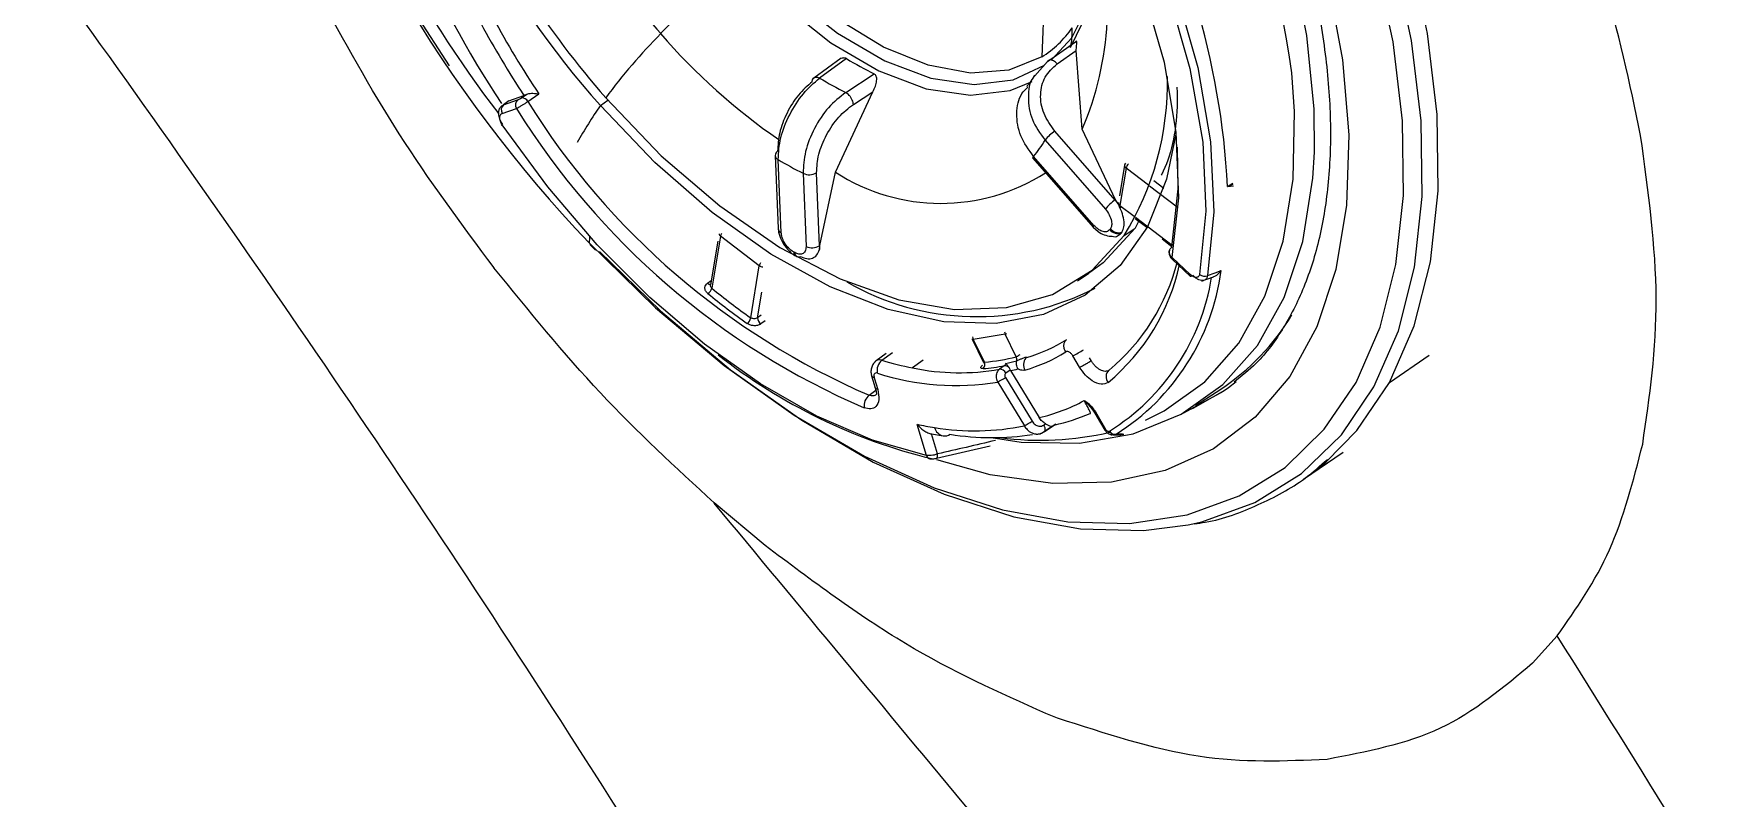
# Model space of a CAD drawing. Extents: x 400 to 501, y 484 to 634.
# Drawn here: x 468.523 to 470.565, y 559.073 to 560.006 of the extents above; entities that cross this region are included whole.
import ezdxf

# ---------------------------------------------------------------- set-up
doc = ezdxf.new("R2010")
doc.units = 0
doc.header["$MEASUREMENT"] = 0
doc.layers.add('DIM', color=3, linetype='Continuous')
doc.layers.add('GEOMETRY', color=3, linetype='Continuous', lineweight=25)

# ---------------------------------------------------------------- blocks, each defined once
blk = doc.blocks.new('2026 GRANDEE')
at = {"layer": 'GEOMETRY', "ltscale": 16}
for p, q in [((19.3319, -36.7421), (19.327, -36.8628)), ((19.334, -36.8683), (19.3682, -36.8445)), ((19.3385, -36.8668), (19.3638, -36.8396)), ((19.3456, -36.8712), (19.3688, -36.8551)), ((19.3764, -36.951), (19.3688, -36.8551)), ((19.0825, -36.8644), (19.0492, -36.8885)), ((19.0892, -36.8649), (19.0563, -36.8886)), ((19.334, -36.8683), (19.3186, -36.8857)), ((19.0882, -36.9062), (19.1229, -36.8835)), ((18.6712, -36.9212), (18.6884, -36.9152)), ((18.6777, -36.9162), (18.6712, -36.9212)), ((18.6777, -36.9162), (18.6961, -36.9098)), ((18.6932, -36.9127), (18.6994, -36.9085)), ((18.7007, -36.9172), (18.7143, -36.9079)), ((18.7892, -36.922), (18.7984, -36.9157)), ((19.0756, -37.0033), (19.121, -36.9052)), ((19.0975, -36.9206), (19.121, -36.9052)), ((18.6669, -36.9252), (18.6659, -36.9259)), ((18.6697, -36.9317), (18.6869, -36.9257)), ((19.4163, -37.0372), (19.3429, -36.9532)), ((19.4168, -37.0368), (19.3764, -36.951)), ((19.331, -36.9642), (19.4045, -37.0482)), ((19.0022, -36.9829), (19.0059, -37.072)), ((19.0096, -37.0771), (19.0059, -36.9879)), ((19.3162, -36.9864), (19.3897, -37.0704)), ((19.3905, -37.0681), (19.3171, -36.9841)), ((19.428, -36.9948), (19.4218, -37.0321)), ((19.4298, -36.9985), (19.4223, -37.0438)), ((19.4569, -37.0192), (19.4298, -36.9985)), ((19.0362, -37.0046), (19.0398, -37.0937)), ((19.0563, -37.0931), (19.0527, -37.004)), ((19.0568, -37.0928), (19.0756, -37.0034)), ((19.492, -37.046), (19.4583, -37.0203)), ((19.4756, -37.0231), (19.4636, -37.014)), ((19.5535, -37.0208), (19.56, -37.0165)), ((19.5535, -37.0208), (19.5603, -37.018)), ((19.5535, -37.0208), (19.5606, -37.0199)), ((19.4168, -37.0368), (19.4163, -37.0372)), ((19.4163, -37.0372), (19.42, -37.0419)), ((19.42, -37.0419), (19.4168, -37.0368)), ((19.4223, -37.0438), (19.4397, -37.0571)), ((19.4227, -37.0457), (19.4237, -37.0465)), ((19.4451, -37.0628), (19.4408, -37.0714)), ((19.4409, -37.0596), (19.4552, -37.0705)), ((19.4411, -37.0582), (19.4858, -37.0923)), ((18.9356, -37.0811), (18.9251, -37.1447)), ((18.9829, -37.1173), (18.9356, -37.0811)), ((19.3896, -37.0703), (19.3957, -37.0756)), ((19.4106, -37.0723), (19.4099, -37.0733)), ((19.4247, -37.0764), (19.424, -37.0774)), ((19.4273, -37.0803), (19.4408, -37.0714)), ((18.7763, -37.0916), (18.7832, -37.0985)), ((18.9322, -37.0873), (18.9234, -37.1405)), ((19.0261, -37.1013), (19.0246, -37.1005)), ((19.0561, -37.0976), (19.0568, -37.0928)), ((19.0563, -37.0931), (19.0561, -37.0976)), ((19.0568, -37.0928), (19.0563, -37.0931)), ((19.4736, -37.0845), (19.4856, -37.0937)), ((18.9725, -37.1808), (18.9829, -37.1173)), ((19.027, -37.1053), (19.0284, -37.1061)), ((19.4858, -37.1094), (19.5079, -37.1301)), ((19.5079, -37.1281), (19.4859, -37.1073)), ((18.9197, -37.1387), (18.9242, -37.1353)), ((19.3706, -37.1357), (19.3841, -37.1268)), ((19.5219, -37.1361), (19.524, -37.1353)), ((19.5244, -37.1351), (19.5353, -37.1311)), ((18.9808, -37.1807), (18.986, -37.1494)), ((18.9853, -37.1777), (18.9808, -37.1807)), ((18.99, -37.1847), (18.9847, -37.1883)), ((19.2823, -37.2006), (19.2436, -37.2071)), ((19.2959, -37.2284), (19.2823, -37.2006)), ((19.1374, -37.2243), (19.1252, -37.2332)), ((19.1322, -37.2326), (19.1451, -37.2232)), ((19.2422, -37.2066), (19.2423, -37.2069)), ((19.2423, -37.2069), (19.2558, -37.2344)), ((19.2436, -37.2071), (19.2572, -37.2348)), ((19.1246, -37.2337), (19.1237, -37.2343)), ((19.1826, -37.2326), (19.1697, -37.2419)), ((19.2814, -37.2392), (19.2756, -37.2434)), ((19.2886, -37.2445), (19.2833, -37.2483)), ((19.289, -37.2452), (19.3239, -37.3025)), ((19.373, -37.241), (19.3648, -37.2272)), ((19.3871, -37.233), (19.3852, -37.2298)), ((19.3874, -37.2328), (19.3871, -37.233)), ((19.7509, -37.2595), (19.7992, -37.2264)), ((19.1195, -37.2515), (19.1239, -37.266)), ((19.1229, -37.2539), (19.1271, -37.2682)), ((19.2733, -37.2591), (19.3058, -37.3125)), ((19.2827, -37.2535), (19.3152, -37.3069)), ((19.1167, -37.2752), (19.1249, -37.2692)), ((19.5145, -37.2878), (19.5452, -37.2677)), ((19.3869, -37.2902), (19.3911, -37.2961)), ((19.39, -37.2943), (19.3945, -37.3019)), ((19.3924, -37.2956), (19.4052, -37.3173)), ((19.3945, -37.3019), (19.4038, -37.3176)), ((19.1866, -37.3486), (19.1752, -37.3107)), ((19.1926, -37.3222), (19.2069, -37.3248)), ((19.2, -37.3468), (19.1927, -37.3224)), ((19.3293, -37.3116), (19.3316, -37.3101)), ((19.3302, -37.3194), (19.3423, -37.3115)), ((19.3304, -37.3191), (19.3441, -37.3102)), ((19.4112, -37.3233), (19.4125, -37.3233)), ((19.4145, -37.3233), (19.4207, -37.3233)), ((19.1989, -37.3521), (19.2642, -37.3367)), ((19.6459, -37.3777), (19.6942, -37.3446)), ((18.9899, -37.4584), (18.9279, -37.4065)), ((19.9551, -37.5684), (19.9251, -37.6018)), ((19.3464, -37.6688), (19.3318, -37.6631))]:
    blk.add_line(p, q, dxfattribs=at)
at = {"layer": 'GEOMETRY', "ltscale": 16, "flags": 128}
for points in [[(18.4169, -35.8463), (18.4045, -35.8673), (18.3747, -35.9358), (18.355, -36.0135), (18.3456, -36.0992), (18.3469, -36.1918), (18.3586, -36.2898), (18.3807, -36.3918), (18.4128, -36.4964), (18.4545, -36.602), (18.5051, -36.7071), (18.5639, -36.8101), (18.6051, -36.8738)], [(19.5054, -37.4331), (19.522, -37.4294), (19.5865, -37.4061), (19.6435, -37.3706), (19.6921, -37.3233), (19.7316, -37.265), (19.7615, -37.1966), (19.7812, -37.1189), (19.7905, -37.0331), (19.7893, -36.9406), (19.7775, -36.8426), (19.7554, -36.7405), (19.7233, -36.636), (19.6817, -36.5304), (19.6311, -36.4253), (19.5722, -36.3223), (19.5061, -36.2228), (19.4335, -36.1284), (19.3556, -36.0403)], [(19.7509, -37.2595), (19.7809, -37.1906), (19.8008, -37.1124), (19.8101, -37.0261), (19.8089, -36.9329), (19.7971, -36.8342), (19.7749, -36.7315), (19.7425, -36.6262), (19.7006, -36.5199), (19.6497, -36.4142), (19.5904, -36.3105), (19.5238, -36.2103), (19.4508, -36.1153), (19.3724, -36.0266)], [(18.7757, -37.0896), (18.8563, -37.1686), (18.9399, -37.2388), (19.0252, -37.2994), (19.111, -37.3494), (19.196, -37.3881), (19.279, -37.4149), (19.3587, -37.4294), (19.4341, -37.4314), (19.504, -37.4209), (19.5675, -37.398), (19.6234, -37.3631), (19.6712, -37.3167), (19.71, -37.2595), (19.7393, -37.1922), (19.7586, -37.1159), (19.7678, -37.0317), (19.7666, -36.9407), (19.7551, -36.8445), (19.7334, -36.7442)], [(19.3035, -36.1044), (19.3774, -36.1882), (19.446, -36.2783), (19.5082, -36.3732), (19.5631, -36.4714), (19.6097, -36.5714), (19.6473, -36.6717), (19.6754, -36.7705), (19.6934, -36.8665), (19.7012, -36.9579), (19.6985, -37.0436), (19.6855, -37.1219), (19.6623, -37.1918), (19.6293, -37.2522), (19.5871, -37.302), (19.5362, -37.3405), (19.4775, -37.3671), (19.4119, -37.3813), (19.3405, -37.383), (19.2643, -37.3721), (19.199, -37.3538)], [(19.6592, -36.9789), (19.659, -36.9266), (19.6501, -36.8366), (19.6308, -36.7423), (19.6014, -36.6453), (19.5624, -36.5473), (19.5145, -36.45), (19.4584, -36.3549), (19.3952, -36.2639), (19.3259, -36.1783)], [(19.2077, -36.3406), (19.2772, -36.4195), (19.3405, -36.5053), (19.3964, -36.5959), (19.4436, -36.6895), (19.4809, -36.7839), (19.5076, -36.8769), (19.5231, -36.9666), (19.527, -37.0509), (19.5193, -37.1279)], [(19.214, -36.3336), (19.2842, -36.4134), (19.3483, -36.5), (19.4048, -36.5917), (19.4524, -36.6863), (19.4902, -36.7816), (19.5172, -36.8757), (19.5328, -36.9664), (19.5368, -37.0516), (19.5289, -37.1294)], [(19.4859, -37.1073), (19.4939, -37.0346), (19.4908, -36.9546), (19.4764, -36.8694), (19.4511, -36.7809), (19.4156, -36.6911), (19.3706, -36.6021), (19.3171, -36.5159), (19.2565, -36.4346), (19.1901, -36.3599)], [(19.327, -36.8628), (19.2869, -36.8791), (19.2403, -36.8826), (19.1888, -36.873), (19.1343, -36.8509), (19.0789, -36.8171), (19.0248, -36.7727), (18.9738, -36.7195), (18.928, -36.6595), (18.889, -36.5948), (18.8583, -36.528), (18.8581, -36.5274)], [(18.8469, -36.5375), (18.8791, -36.606), (18.9202, -36.6728), (18.9684, -36.7346), (19.0217, -36.789), (19.0782, -36.8339), (19.1357, -36.8675), (19.1919, -36.8887), (19.2448, -36.8965), (19.2922, -36.8907), (19.3303, -36.8729)], [(18.9577, -36.7441), (19.0123, -36.7996), (19.07, -36.8455), (19.1287, -36.8799), (19.1862, -36.9015), (19.2402, -36.9095), (19.2887, -36.9036), (19.3153, -36.8929)], [(19.3638, -36.8396), (19.3852, -36.7963), (19.3858, -36.7943)], [(19.3619, -36.8514), (19.3837, -36.8071), (19.3854, -36.8019)], [(19.4536, -37.3054), (19.476, -37.2944), (19.5258, -37.2588), (19.567, -37.2119), (19.599, -37.1545), (19.6213, -37.0874), (19.6334, -37.0119), (19.6351, -36.9292), (19.6317, -36.8822)], [(18.7957, -36.9127), (18.8633, -36.9833), (18.9347, -37.0445), (19.0079, -37.095), (19.0812, -37.1334), (19.1528, -37.1587), (19.2209, -37.1705), (19.2839, -37.1683), (19.3402, -37.1522), (19.3884, -37.1226), (19.4273, -37.0803)], [(19.4905, -36.9571), (19.479, -37.0119), (19.4557, -37.0698), (19.4224, -37.1172), (19.3799, -37.1531), (19.3292, -37.1769), (19.2715, -37.1878), (19.2079, -37.1857), (19.14, -37.1707), (19.0692, -37.143), (18.9971, -37.1032), (18.9253, -37.0524), (18.8555, -36.9915), (18.7892, -36.922)], [(18.6695, -36.9456), (18.6691, -36.9459), (18.6687, -36.9461), (18.6686, -36.9463), (18.6686, -36.9463), (18.6688, -36.9462), (18.6692, -36.9459), (18.6697, -36.9456)], [(19.1866, -37.3486), (19.1208, -37.3298), (19.053, -37.3006), (18.9843, -37.2615), (18.9161, -37.2131), (18.8493, -37.1562), (18.7853, -37.0919), (18.7251, -37.0213), (18.6697, -36.9456)], [(19.2653, -37.3269), (19.3021, -37.3323), (19.3732, -37.3337), (19.4385, -37.3223), (19.497, -37.2984), (19.5477, -37.2622), (19.5897, -37.2144), (19.6223, -37.1559), (19.645, -37.0876), (19.6573, -37.0107), (19.6592, -36.9789)], [(19.4854, -37.0948), (19.4932, -37.0234), (19.4924, -36.9728)], [(19.3162, -36.9864), (19.3162, -36.9863), (19.3162, -36.9858), (19.3165, -36.9851), (19.3171, -36.9841)], [(19.4408, -37.0714), (19.4019, -37.1137), (19.3841, -37.1268)], [(19.3905, -37.0681), (19.3899, -37.0691), (19.3896, -37.0699), (19.3896, -37.0703), (19.3898, -37.0705)], [(18.788, -37.1), (18.8626, -37.1725), (18.9477, -37.2441), (19.0345, -37.3057), (19.1218, -37.3566), (19.2083, -37.396), (19.2928, -37.4233), (19.3741, -37.438), (19.4508, -37.4401), (19.5054, -37.4331)], [(19.5289, -37.1294), (19.5383, -37.1259), (19.5456, -37.1232)], [(19.5115, -37.1291), (19.5105, -37.1297), (19.5096, -37.1301), (19.5088, -37.1303), (19.5082, -37.1303), (19.5078, -37.13), (19.5076, -37.1296), (19.5076, -37.1289), (19.5079, -37.1281)], [(19.5637, -37.259), (19.5544, -37.2661), (19.5482, -37.2705)], [(19.6735, -37.3564), (19.7111, -37.3182), (19.7509, -37.2595)], [(19.5482, -37.2705), (19.4997, -37.2969), (19.4997, -37.2969)], [(19.5032, -37.2944), (19.5122, -37.2904), (19.5521, -37.2678)], [(19.3293, -37.3116), (19.3301, -37.3131), (19.3306, -37.3146), (19.3309, -37.316), (19.3309, -37.3173), (19.3307, -37.3185), (19.3303, -37.3194), (19.3296, -37.3201), (19.3287, -37.3204)], [(19.1973, -37.3522), (19.1979, -37.3524), (19.1985, -37.3523), (19.199, -37.3519), (19.1995, -37.3513), (19.1998, -37.3504), (19.2, -37.3494), (19.2001, -37.3481), (19.2, -37.3468)], [(19.6459, -37.3777), (19.6622, -37.3658), (19.6735, -37.3564)]]:
    blk.add_lwpolyline(points, dxfattribs=at)
at = {"layer": 'GEOMETRY', "ltscale": 256}
for centre, radius, start, end in [((18.364, -37.0615), 1.2802, 8.0516, 39.5178), ((19.9685, -35.9513), 1.6488, 196.8566, 223.66), ((19.5882, -36.2075), 1.0719, 192.8755, 221.8077), ((19.8767, -36.0089), 1.5231, 198.7809, 217.3203), ((19.564, -36.3174), 1.0788, 189.7579, 213.9294), ((18.5939, -37.0719), 0.9609, 3.0536, 30.3475), ((19.6387, -36.1754), 1.1199, 204.6861, 221.1702), ((19.5399, -36.2431), 0.8989, 206.3022, 221.1203), ((19.0158, -36.7979), 0.3917, 336.9973, 16.4769), ((19.9591, -37.8947), 1.5254, 131.0315, 135.9542), ((19.6748, -36.2662), 1.1551, 208.3766, 213.749), ((19.6773, -36.2643), 1.1745, 208.3745, 213.3411), ((19.39, -37.3528), 0.7395, 135.4807, 143.4785), ((19.4334, -36.3428), 0.7532, 220.7292, 235.4969), ((19.2592, -36.7546), 0.1277, 302.0615, 325.2456), ((19.2727, -36.831), 0.0915, 354.6126, 2.2557), ((19.2786, -36.8316), 0.0856, 346.6222, 354.6084), ((19.3116, -36.5012), 0.4263, 238.5505, 243.728), ((19.2779, -36.5243), 0.4263, 238.6919, 243.5864), ((19.127, -36.8944), 0.3532, 328.2334, 1.2573), ((18.6936, -36.9213), 0.00801, 130.3491, 213.0775), ((18.6936, -36.9206), 0.00792, 25.4979, 92.5153), ((19.4815, -36.4307), 0.9199, 211.9241, 246.6355), ((18.6764, -36.9273), 0.00801, 130.3484, 213.0776), ((19.4822, -36.4307), 0.9367, 211.8989, 246.6323), ((19.361, -37.3136), 0.693, 145.5964, 149.9961), ((19.374, -36.9984), 0.0549, 124.5671, 141.5223), ((19.0079, -36.9827), 0.0056, 119.2323, 249.4684), ((19.1793, -36.8726), 0.1773, 321.0004, 328.863), ((19.2659, -36.552), 0.5076, 239.1903, 243.0883), ((19.4338, -36.9957), 0.00591, 144.8213, 170.6305), ((19.4319, -36.9952), 0.00395, 174.2354, 237.2727), ((19.4407, -37.0011), 0.0113, 135.3666, 166.5587), ((19.0438, -36.9892), 0.0172, 243.5978, 300.7666), ((19.2042, -36.8047), 0.2366, 237.081, 302.6124), ((19.4475, -37.0824), 0.0549, 124.5674, 141.5223), ((19.4263, -37.041), 0.00591, 178.6805, 232.636), ((19.4245, -37.0404), 0.00405, 180.6534, 236.8455), ((19.4241, -37.0444), 0.00189, 161.3235, 224.7117), ((18.9008, -37.0909), 0.1251, 175.4085, 179.3852), ((18.9381, -37.0775), 0.00437, 191.0588, 235.281), ((18.9446, -37.083), 0.00924, 147.8788, 168.1295), ((19.012, -37.0714), 0.00614, 185.8623, 247.2871), ((19.42, -37.0651), 0.013, 219.2518, 288.3959), ((19.4206, -37.0641), 0.013, 219.2518, 288.3959), ((19.03, -37.1008), 0.00537, 176.2469, 237.4019), ((19.0313, -37.1017), 0.00527, 175.4817, 236.691), ((19.0475, -37.0783), 0.0172, 243.5979, 300.7654), ((18.9922, -37.1192), 0.00942, 146.4016, 168.0178), ((18.9875, -37.111), 0.00773, 233.6871, 266.1558), ((19.0306, -37.1016), 0.00501, 245.0883, 299.8788), ((19.2423, -37.0611), 0.2585, 309.8158, 347.8015), ((19.2484, -37.0513), 0.2513, 309.7167, 346.0018), ((19.2694, -37.0867), 0.2786, 302.1912, 352.4751), ((19.4873, -37.1084), 0.00182, 145.0843, 213.8519), ((18.9228, -37.1355), 0.00446, 225.0858, 278.3497), ((19.248, -36.8622), 0.3172, 239.9931, 296.9803), ((19.2655, -37.0883), 0.2719, 301.9648, 350.8975), ((19.5255, -37.1198), 0.0103, 232.8221, 289.838), ((18.9128, -37.1407), 0.0129, 305.2781, 342.333), ((19.4757, -36.4734), 0.8763, 230.67, 234.6019), ((19.4755, -36.4729), 0.8685, 230.67, 234.6019), ((18.9615, -37.1788), 0.0111, 305.8367, 349.2942), ((18.9898, -37.1809), 0.00905, 179.2507, 235.1967), ((19.3899, -37.0328), 0.2816, 303.4895, 329.1308), ((19.2501, -37.2039), 0.0073, 179.6636, 205.8944), ((19.2889, -37.1974), 0.00729, 184.0057, 205.8976), ((19.2798, -37.1876), 0.0132, 280.9955, 291.1504), ((19.3529, -36.6935), 0.6781, 231.7326, 256.3366), ((19.2431, -37.2061), 0.00112, 227.6386, 297.5266), ((19.2506, -37.0537), 0.199, 286.3358, 302.0741), ((19.254, -37.0417), 0.1952, 286.3358, 302.0741), ((19.3243, -37.1394), 0.0966, 294.7978, 303.7679), ((19.1421, -37.2449), 0.0158, 128.7347, 191.9259), ((19.2437, -36.8618), 0.3872, 253.2717, 258.9778), ((19.2266, -36.9691), 0.2787, 258.2081, 280.1369), ((19.2512, -37.2378), 0.00662, 310.7766, 26.1196), ((19.2367, -37.0083), 0.2352, 274.5891, 280.9546), ((19.2393, -37.0088), 0.2267, 274.5157, 284.4635), ((19.2753, -37.2522), 0.00883, 25.9391, 87.8333), ((19.2817, -37.2463), 0.00708, 39.091, 92.0249), ((19.2418, -37.0227), 0.2176, 280.9245, 284.5748), ((19.2428, -37.0312), 0.219, 282.2027, 284.5835), ((19.2897, -37.2317), 0.00707, 346.9682, 28.11), ((19.3174, -37.2381), 0.0127, 140.7692, 211.0999), ((19.416, -37.2527), 0.0107, 131.3629, 220.6683), ((19.2222, -36.9557), 0.3077, 251.9177, 279.5593), ((19.2381, -37.1887), 0.0787, 296.5279, 304.4983), ((19.1269, -37.2881), 0.0164, 128.2581, 188.7877), ((19.2723, -37.0832), 0.2253, 283.2436, 298.2161), ((19.2706, -37.242), 0.0787, 296.5279, 304.4983), ((19.2912, -37.0794), 0.2377, 282.4199, 293.5023), ((19.2557, -36.9258), 0.3932, 258.1851, 261.3219), ((19.2455, -37.0179), 0.3007, 260.6017, 281.563), ((19.21, -37.3111), 0.014, 194.1584, 257.0513), ((19.2085, -37.3132), 0.0117, 262.096, 305.1524), ((19.2661, -37.0125), 0.3144, 260.6822, 279.0687), ((19.3254, -36.9596), 0.3705, 262.3975, 283.1787), ((19.4042, -37.3161), 0.00158, 256.5018, 310.5284), ((19.416, -37.3153), 0.00747, 209.3852, 284.0303), ((19.1919, -37.3474), 0.0054, 192.0957, 249.7021)]:
    blk.add_arc(centre, radius, start, end, dxfattribs=at)
at = {"layer": 'GEOMETRY'}
blk.add_open_spline([(22.8549, -37.2527), (22.752, -37.0366), (22.5465, -36.6052), (22.2045, -35.9782), (21.8472, -35.3643), (21.4715, -34.759), (21.0393, -34.1087), (20.5386, -33.4222), (19.9643, -32.7133), (19.3619, -32.0299), (18.9377, -31.5964), (18.7257, -31.3798)], degree=3, knots=[0, 0, 0, 0, 0.099571, 0.198831, 0.296972, 0.394904, 0.494931, 0.621506, 0.747921, 0.874044, 1, 1, 1, 1], dxfattribs=at)
at = {"layer": 'GEOMETRY', "ltscale": 16}
for points, knots in [([(18.4959, -34.318), (18.6224, -34.4714), (18.9184, -34.8419), (19.3292, -35.4053), (19.7301, -36.0088), (20.0865, -36.5762), (20.4248, -37.1454), (20.7395, -37.7142), (20.9259, -38.1001), (21.0186, -38.2922)], [0.2885969, 0.2885969, 0.2885969, 0.2885969, 0.3783244, 0.5025861, 0.6031449, 0.7053453, 0.8053814, 0.9031455, 1, 1, 1, 1]), ([(16.0596, -35.1696), (16.0991, -35.2141), (16.3036, -35.4463), (16.6609, -35.8737), (17.1121, -36.4628), (17.5309, -37.0638), (17.9146, -37.6745), (18.2591, -38.2931), (18.5653, -38.9166), (18.7336, -39.3423), (18.8169, -39.553)], [0.5523938, 0.5523938, 0.5523938, 0.5523938, 0.5677371, 0.6321568, 0.6959727, 0.758973, 0.8209813, 0.8818622, 0.9415362, 1, 1, 1, 1]), ([(19.5752, -39.1144), (19.4737, -38.9216), (19.2746, -38.5438), (18.9512, -37.9998), (18.6234, -37.4859), (18.289, -36.996), (17.9176, -36.4831), (17.5035, -35.9458), (17.135, -35.4977), (16.9156, -35.2422), (16.8524, -35.1696)], [0, 0, 0, 0, 0.0554036, 0.1086248, 0.1594355, 0.2082825, 0.2567981, 0.3172163, 0.3769247, 0.4007728, 0.4007728, 0.4007728, 0.4007728]), ([(19.297, -36.1205), (19.3089, -36.1334), (19.3437, -36.1708), (19.3983, -36.2375), (19.4585, -36.3213), (19.5128, -36.4089), (19.5606, -36.4988), (19.6009, -36.5898), (19.6334, -36.6803), (19.6576, -36.7691), (19.6731, -36.8548), (19.6799, -36.936), (19.6779, -37.0115), (19.6675, -37.0803), (19.649, -37.1414), (19.6226, -37.1938), (19.5936, -37.2336), (19.5706, -37.2518), (19.5614, -37.2591)], [0, 0, 0, 0, 0.034505, 0.100422, 0.166394, 0.232374, 0.298333, 0.364241, 0.430071, 0.495799, 0.561404, 0.626878, 0.692242, 0.757569, 0.822979, 0.888765, 0.95539, 1, 1, 1, 1]), ([(20.0567, -36.9584), (20.0434, -36.8948), (20.0168, -36.7678), (19.963, -36.636), (19.9361, -36.5703)], [0, 0, 0, 0, 0.500763, 1, 1, 1, 1]), ([(18.6597, -37.12), (18.6198, -37.0662), (18.5404, -36.959), (18.4768, -36.843), (18.4452, -36.7852)], [0, 0, 0, 0, 0.501526, 1, 1, 1, 1]), ([(19.3688, -36.8551), (19.3691, -36.853), (19.3696, -36.849), (19.3697, -36.8455), (19.3696, -36.8438), (19.3693, -36.8433), (19.3689, -36.8434), (19.3684, -36.8442), (19.3682, -36.8445)], [0, 0, 0, 0, 0.2989901, 0.5761961, 0.7022417, 0.8098929, 0.905998, 1, 1, 1, 1]), ([(19.0892, -36.8649), (19.0885, -36.8646), (19.0872, -36.864), (19.0848, -36.864), (19.0833, -36.8645), (19.0824, -36.8648)], [0, 0, 0, 0, 0.315878, 0.638605, 1, 1, 1, 1]), ([(19.3429, -36.9532), (19.3379, -36.9462), (19.3279, -36.9322), (19.3242, -36.9083), (19.3295, -36.8862), (19.3403, -36.8762), (19.3456, -36.8712)], [0, 0, 0, 0, 0.2497749, 0.5001394, 0.7504497, 1, 1, 1, 1]), ([(19.3413, -36.8676), (19.3405, -36.8672), (19.3389, -36.8664), (19.3368, -36.8663), (19.335, -36.8669), (19.3344, -36.8679), (19.334, -36.8683)], [0, 0, 0, 0, 0.259415, 0.518936, 0.76845, 1, 1, 1, 1]), ([(19.3456, -36.8712), (19.345, -36.8705), (19.3436, -36.8691), (19.3421, -36.8681), (19.3413, -36.8676)], [0, 0, 0, 0, 0.481432, 1, 1, 1, 1]), ([(19.0474, -36.893), (19.0416, -36.898), (19.03, -36.908), (19.0159, -36.9308), (19.0063, -36.9557), (19.0056, -36.9704), (19.0052, -36.9778)], [0, 0, 0, 0, 0.2498167, 0.5002219, 0.7504957, 1, 1, 1, 1]), ([(19.0059, -36.9879), (19.0064, -36.9793), (19.0074, -36.9619), (19.019, -36.9329), (19.036, -36.9063), (19.0495, -36.8945), (19.0563, -36.8886)], [0, 0, 0, 0, 0.25003, 0.500035, 0.750022, 1, 1, 1, 1]), ([(19.0474, -36.893), (19.0474, -36.8924), (19.0475, -36.8912), (19.0482, -36.8893), (19.0499, -36.8877), (19.0523, -36.8873), (19.0546, -36.8877), (19.0557, -36.8883), (19.0563, -36.8886)], [0, 0, 0, 0, 0.124722, 0.249344, 0.5, 0.750656, 0.875278, 1, 1, 1, 1]), ([(19.121, -36.9052), (19.1222, -36.903), (19.1246, -36.8986), (19.1258, -36.8929), (19.126, -36.8889), (19.1255, -36.8865), (19.1246, -36.8846), (19.1234, -36.8838), (19.1229, -36.8835)], [0, 0, 0, 0, 0.298263, 0.575128, 0.701506, 0.809415, 0.905745, 1, 1, 1, 1]), ([(19.3184, -36.8849), (19.316, -36.8889), (19.3128, -36.8939), (19.3093, -36.8981), (19.3086, -36.899)], [0, 0, 0, 0, 0.779512, 1, 1, 1, 1]), ([(19.3186, -36.8857), (19.3181, -36.8862), (19.3118, -36.893), (19.3095, -36.9121), (19.3132, -36.9395), (19.3251, -36.956), (19.331, -36.9642)], [0, 0, 0, 0, 0.027839, 0.351867, 0.675917, 1, 1, 1, 1]), ([(18.6738, -36.92), (18.6738, -36.9199), (18.6742, -36.9188), (18.6755, -36.9173), (18.677, -36.9166), (18.6777, -36.9162)], [0, 0, 0, 0, 0.09013, 0.542436, 1, 1, 1, 1]), ([(18.6869, -36.9257), (18.6876, -36.9253), (18.6889, -36.9246), (18.6913, -36.9232), (18.693, -36.9222), (18.695, -36.9209), (18.6977, -36.9192), (18.6996, -36.9179), (18.7007, -36.9172)], [0, 0, 0, 0, 0.212271, 0.377509, 0.495493, 0.566066, 0.762293, 1, 1, 1, 1]), ([(18.6884, -36.9152), (18.6888, -36.9151), (18.6896, -36.9148), (18.691, -36.914), (18.6923, -36.9133), (18.6929, -36.9129), (18.6932, -36.9127)], [0, 0, 0, 0, 0.291513, 0.583246, 0.800587, 1, 1, 1, 1]), ([(18.6994, -36.9085), (18.6988, -36.9087), (18.6976, -36.9093), (18.6966, -36.9096), (18.6961, -36.9098)], [0, 0, 0, 0, 0.499988, 1, 1, 1, 1]), ([(18.6994, -36.9085), (18.7003, -36.9081), (18.702, -36.9074), (18.7054, -36.907), (18.7096, -36.9072), (18.7125, -36.9076), (18.7143, -36.9079)], [0, 0, 0, 0, 0.195202, 0.40275, 0.62715, 1, 1, 1, 1]), ([(19.0882, -36.9062), (19.081, -36.9118), (19.0665, -36.9231), (19.0492, -36.9495), (19.0376, -36.9786), (19.0367, -36.9959), (19.0362, -37.0046)], [0, 0, 0, 0, 0.249978, 0.4999653, 0.7499704, 1, 1, 1, 1]), ([(19.0961, -36.9153), (19.0956, -36.9143), (19.0947, -36.9123), (19.0926, -36.9096), (19.0904, -36.9075), (19.0889, -36.9066), (19.0882, -36.9062)], [0, 0, 0, 0, 0.259419, 0.518943, 0.768457, 1, 1, 1, 1]), ([(19.0975, -36.9206), (19.0974, -36.9198), (19.0972, -36.9181), (19.0965, -36.9163), (19.0961, -36.9153)], [0, 0, 0, 0, 0.481432, 1, 1, 1, 1]), ([(19.3171, -36.9841), (19.3112, -36.9759), (19.2994, -36.9594), (19.2952, -36.9318), (19.299, -36.9104), (19.3074, -36.9022), (19.3099, -36.8997)], [0, 0, 0, 0, 0.291804, 0.583579, 0.875333, 1, 1, 1, 1]), ([(19.4917, -36.8995), (19.4919, -36.9055), (19.4926, -36.944), (19.4858, -36.9809), (19.4735, -37.0054), (19.4727, -37.007)], [0, 0, 0, 0, 0.146555, 0.944606, 1, 1, 1, 1]), ([(18.6702, -36.9451), (18.6693, -36.9435), (18.6669, -36.9398), (18.6653, -36.9343), (18.6652, -36.9295), (18.6662, -36.9258), (18.6682, -36.9228), (18.6702, -36.9217), (18.6712, -36.9212)], [0, 0, 0, 0, 0.163236, 0.392817, 0.532452, 0.684174, 0.842294, 1, 1, 1, 1]), ([(18.6697, -36.9456), (18.6693, -36.9449), (18.6684, -36.9435), (18.6674, -36.9411), (18.6667, -36.9386), (18.6666, -36.9363), (18.667, -36.9342), (18.668, -36.9325), (18.6691, -36.932), (18.6697, -36.9317)], [0, 0, 0, 0, 0.113283, 0.242329, 0.394971, 0.52953, 0.680951, 0.841517, 1, 1, 1, 1]), ([(19.0527, -37.004), (19.0531, -36.9966), (19.0539, -36.9819), (19.0641, -36.9574), (19.0791, -36.935), (19.0913, -36.9254), (19.0975, -36.9206)], [0, 0, 0, 0, 0.249775, 0.50014, 0.75045, 1, 1, 1, 1]), ([(20.0592, -37.3347), (20.0676, -37.2772), (20.0845, -37.1623), (20.066, -37.0264), (20.0567, -36.9584)], [0, 0, 0, 0, 0.500025, 1, 1, 1, 1]), ([(19.4247, -37.0764), (19.4257, -37.0744), (19.4277, -37.0704), (19.4273, -37.0615), (19.4248, -37.0516), (19.4216, -37.0451), (19.42, -37.0419)], [0, 0, 0, 0, 0.247553, 0.500917, 0.753662, 1, 1, 1, 1]), ([(19.4045, -37.0482), (19.4062, -37.0506), (19.4097, -37.0552), (19.4121, -37.0625), (19.4125, -37.0685), (19.4112, -37.071), (19.4106, -37.0723)], [0, 0, 0, 0, 0.279486, 0.559002, 0.779415, 1, 1, 1, 1]), ([(19.0058, -37.0719), (19.006, -37.0734), (19.0062, -37.0764), (19.0081, -37.0829), (19.0121, -37.0911), (19.0178, -37.0982), (19.023, -37.1029), (19.0257, -37.1045), (19.0271, -37.1054)], [0, 0, 0, 0, 0.128894, 0.25459, 0.501095, 0.747115, 0.872148, 1, 1, 1, 1]), ([(19.0246, -37.1005), (19.0225, -37.099), (19.0182, -37.0961), (19.0133, -37.0894), (19.0103, -37.0827), (19.0098, -37.0789), (19.0096, -37.0771)], [0, 0, 0, 0, 0.2796579, 0.5592269, 0.7795818, 1, 1, 1, 1]), ([(19.4099, -37.0733), (19.4087, -37.0744), (19.4063, -37.0766), (19.4007, -37.0758), (19.3952, -37.0729), (19.3921, -37.0697), (19.3905, -37.0681)], [0, 0, 0, 0, 0.279658, 0.559227, 0.779582, 1, 1, 1, 1]), ([(19.3957, -37.0756), (19.3958, -37.0756), (19.3979, -37.0775), (19.4032, -37.0797), (19.409, -37.0816), (19.4119, -37.0813), (19.4124, -37.0812)], [0, 0, 0, 0, 0.0052805, 0.4498879, 0.9057764, 1, 1, 1, 1]), ([(19.4124, -37.0812), (19.4125, -37.0813), (19.4151, -37.0824), (19.4197, -37.0815), (19.4226, -37.0787), (19.424, -37.0774)], [0, 0, 0, 0, 0.031478, 0.521435, 1, 1, 1, 1]), ([(19.0398, -37.0937), (19.0397, -37.0959), (19.0393, -37.1001), (19.0357, -37.1031), (19.031, -37.1035), (19.0277, -37.102), (19.0261, -37.1013)], [0, 0, 0, 0, 0.279486, 0.559002, 0.779415, 1, 1, 1, 1]), ([(19.0331, -37.1059), (19.0357, -37.1071), (19.0409, -37.1094), (19.0478, -37.1086), (19.0533, -37.1049), (19.0552, -37.1), (19.0561, -37.0976)], [0, 0, 0, 0, 0.247558, 0.500834, 0.753648, 1, 1, 1, 1]), ([(19.4825, -37.0987), (19.4824, -37.0997), (19.4821, -37.1017), (19.4827, -37.1046), (19.4839, -37.1074), (19.4853, -37.1088), (19.4859, -37.1095)], [0, 0, 0, 0, 0.256873, 0.511756, 0.760788, 1, 1, 1, 1]), ([(19.4859, -37.1073), (19.485, -37.1065), (19.4835, -37.105), (19.4825, -37.1027), (19.4822, -37.1011), (19.4823, -37.0993), (19.4829, -37.0971), (19.4845, -37.0956), (19.4854, -37.0948)], [0, 0, 0, 0, 0.2122711, 0.3775092, 0.495493, 0.5660658, 0.7622931, 1, 1, 1, 1]), ([(18.9279, -37.4065), (18.8809, -37.3632), (18.7866, -37.2763), (18.702, -37.1722), (18.6596, -37.12)], [0, 0, 0, 0, 0.498459, 1, 1, 1, 1]), ([(19.5353, -37.131), (19.5358, -37.1309), (19.5374, -37.1305), (19.5412, -37.1283), (19.5439, -37.1252), (19.5456, -37.1232)], [0, 0, 0, 0, 0.151208, 0.454838, 1, 1, 1, 1]), ([(18.9203, -37.1513), (18.9192, -37.1502), (18.917, -37.148), (18.9163, -37.1442), (18.9173, -37.1409), (18.9189, -37.1394), (18.9197, -37.1387)], [0, 0, 0, 0, 0.273524, 0.558533, 0.784057, 1, 1, 1, 1]), ([(18.9251, -37.1447), (18.9246, -37.1441), (18.9236, -37.1429), (18.9231, -37.1414), (18.9234, -37.1406), (18.9234, -37.1405)], [0, 0, 0, 0, 0.455042, 0.930842, 1, 1, 1, 1]), ([(19.5193, -37.1279), (19.5191, -37.1284), (19.5189, -37.1295), (19.5179, -37.1307), (19.5165, -37.1315), (19.5147, -37.1317), (19.5126, -37.1312), (19.5102, -37.13), (19.5087, -37.1287), (19.5079, -37.1281)], [0, 0, 0, 0, 0.113282, 0.242327, 0.39497, 0.529529, 0.68095, 0.841516, 1, 1, 1, 1]), ([(19.5289, -37.1294), (19.5286, -37.1306), (19.5277, -37.1334), (19.5248, -37.1354), (19.5215, -37.1356), (19.5184, -37.1347), (19.5149, -37.1325), (19.5126, -37.1302), (19.5115, -37.1291)], [0, 0, 0, 0, 0.1632, 0.392766, 0.532404, 0.684137, 0.842274, 1, 1, 1, 1]), ([(18.9808, -37.1807), (18.9801, -37.1811), (18.9788, -37.1818), (18.9763, -37.1821), (18.9741, -37.1817), (18.973, -37.1811), (18.9725, -37.1808)], [0, 0, 0, 0, 0.269251, 0.553659, 0.780363, 1, 1, 1, 1]), ([(18.9847, -37.1883), (18.9834, -37.189), (18.9807, -37.1904), (18.9758, -37.1906), (18.9713, -37.1897), (18.9691, -37.1884), (18.968, -37.1878)], [0, 0, 0, 0, 0.268769, 0.552725, 0.779623, 1, 1, 1, 1]), ([(19.3005, -37.2259), (19.2999, -37.2263), (19.2988, -37.227), (19.2972, -37.2279), (19.2964, -37.2282), (19.2959, -37.2284)], [0, 0, 0, 0, 0.312816, 0.661952, 1, 1, 1, 1]), ([(19.3648, -37.2272), (19.3641, -37.2261), (19.3627, -37.2241), (19.3601, -37.2223), (19.3578, -37.2217), (19.3568, -37.2221), (19.3563, -37.2223)], [0, 0, 0, 0, 0.279209, 0.560795, 0.782286, 1, 1, 1, 1]), ([(19.1242, -37.2339), (19.1232, -37.2351), (19.121, -37.2373), (19.1193, -37.2419), (19.1187, -37.2469), (19.1193, -37.2501), (19.1196, -37.2517)], [0, 0, 0, 0, 0.2592405, 0.5164772, 0.7654299, 1, 1, 1, 1]), ([(19.1322, -37.2326), (19.1313, -37.2324), (19.1294, -37.232), (19.1269, -37.2323), (19.125, -37.2331), (19.1243, -37.234), (19.124, -37.2343)], [0, 0, 0, 0, 0.283378, 0.566937, 0.850829, 1, 1, 1, 1]), ([(19.2555, -37.2428), (19.2546, -37.2427), (19.2528, -37.2427), (19.2525, -37.2414), (19.2534, -37.2398), (19.2546, -37.2389), (19.255, -37.2385)], [0, 0, 0, 0, 0.3042662, 0.6213437, 0.8720961, 1, 1, 1, 1]), ([(19.2556, -37.2341), (19.256, -37.2347), (19.2564, -37.2356), (19.2568, -37.2361), (19.2569, -37.2362)], [0, 0, 0, 0, 0.770845, 1, 1, 1, 1]), ([(19.2572, -37.2348), (19.2567, -37.2348), (19.2559, -37.2348), (19.2559, -37.2343), (19.2558, -37.2342)], [0, 0, 0, 0, 0.6922, 1, 1, 1, 1]), ([(19.2756, -37.2434), (19.2747, -37.2442), (19.2731, -37.2458), (19.272, -37.2485), (19.2716, -37.2506), (19.2715, -37.2527), (19.2718, -37.2558), (19.2727, -37.2579), (19.2733, -37.2591)], [0, 0, 0, 0, 0.236628, 0.436512, 0.503313, 0.619619, 0.785262, 1, 1, 1, 1]), ([(19.2831, -37.2363), (19.2829, -37.237), (19.2826, -37.2382), (19.2818, -37.2389), (19.2814, -37.2392)], [0, 0, 0, 0, 0.557908, 1, 1, 1, 1]), ([(19.2831, -37.2363), (19.2838, -37.2371), (19.2848, -37.2382), (19.2862, -37.2402), (19.2869, -37.2413), (19.2872, -37.2418)], [0, 0, 0, 0, 0.564175, 0.790801, 1, 1, 1, 1]), ([(19.2872, -37.2418), (19.2875, -37.2423), (19.2879, -37.2432), (19.2884, -37.2441), (19.2886, -37.2445)], [0, 0, 0, 0, 0.573998, 1, 1, 1, 1]), ([(19.289, -37.2452), (19.289, -37.2451), (19.2888, -37.2449), (19.2887, -37.2446), (19.2886, -37.2445)], [0, 0, 0, 0, 0.562218, 1, 1, 1, 1]), ([(19.3089, -37.229), (19.3085, -37.2291), (19.3078, -37.2293), (19.3063, -37.2293), (19.3044, -37.23), (19.3023, -37.2309), (19.3002, -37.2318), (19.2983, -37.2327), (19.2973, -37.233), (19.2966, -37.2333)], [0, 0, 0, 0, 0.121452, 0.210918, 0.316214, 0.528354, 0.666929, 0.790443, 1, 1, 1, 1]), ([(19.3066, -37.2447), (19.3054, -37.2448), (19.3035, -37.2451), (19.3007, -37.2442), (19.2991, -37.2435), (19.2982, -37.2431), (19.298, -37.2431), (19.2979, -37.2431)], [0, 0, 0, 0, 0.457858, 0.717574, 0.913343, 0.965555, 1, 1, 1, 1]), ([(19.4079, -37.2597), (19.4052, -37.2609), (19.3999, -37.2632), (19.3893, -37.2588), (19.3798, -37.251), (19.3753, -37.2444), (19.373, -37.241)], [0, 0, 0, 0, 0.281073, 0.558491, 0.778265, 1, 1, 1, 1]), ([(19.4013, -37.2456), (19.4003, -37.2452), (19.3983, -37.2445), (19.3952, -37.2424), (19.3922, -37.2398), (19.3894, -37.2366), (19.3879, -37.2342), (19.3871, -37.233)], [0, 0, 0, 0, 0.199963, 0.399931, 0.599919, 0.799894, 1, 1, 1, 1]), ([(19.4089, -37.2447), (19.4083, -37.2451), (19.4069, -37.2459), (19.4043, -37.2463), (19.4023, -37.2458), (19.4013, -37.2456)], [0, 0, 0, 0, 0.333386, 0.666701, 1, 1, 1, 1]), ([(19.1229, -37.2539), (19.1219, -37.2536), (19.1201, -37.2531), (19.1198, -37.252), (19.1197, -37.2515)], [0, 0, 0, 0, 0.541684, 1, 1, 1, 1]), ([(19.1267, -37.2482), (19.1258, -37.2481), (19.1242, -37.2478), (19.1228, -37.2493), (19.1223, -37.2514), (19.1227, -37.2531), (19.1229, -37.2539)], [0, 0, 0, 0, 0.27927, 0.560589, 0.781976, 1, 1, 1, 1]), ([(19.1238, -37.2656), (19.1242, -37.2668), (19.1249, -37.2692), (19.1257, -37.2724), (19.1256, -37.2735), (19.1255, -37.2742)], [0, 0, 0, 0, 0.269441, 0.523525, 1, 1, 1, 1]), ([(19.1271, -37.2682), (19.1261, -37.2679), (19.1244, -37.2674), (19.1242, -37.2663), (19.1242, -37.2659)], [0, 0, 0, 0, 0.634306, 1, 1, 1, 1]), ([(19.2833, -37.2483), (19.2829, -37.2487), (19.2822, -37.2493), (19.2819, -37.2508), (19.2821, -37.2523), (19.2825, -37.2531), (19.2827, -37.2535)], [0, 0, 0, 0, 0.265913, 0.551295, 0.780457, 1, 1, 1, 1]), ([(19.1271, -37.2682), (19.128, -37.2725), (19.1297, -37.2812), (19.1257, -37.2893), (19.119, -37.2926), (19.1134, -37.2913), (19.1106, -37.2906)], [0, 0, 0, 0, 0.280954, 0.55863, 0.778027, 1, 1, 1, 1]), ([(19.1255, -37.274), (19.1251, -37.2744), (19.1243, -37.2753), (19.1223, -37.276), (19.1196, -37.2761), (19.1177, -37.2755), (19.1167, -37.2752)], [0, 0, 0, 0, 0.162812, 0.441847, 0.720894, 1, 1, 1, 1]), ([(19.3789, -37.2817), (19.3802, -37.2825), (19.3825, -37.2838), (19.3858, -37.2869), (19.3892, -37.2907), (19.3912, -37.2938), (19.3924, -37.2956)], [0, 0, 0, 0, 0.265153, 0.452648, 0.690469, 1, 1, 1, 1]), ([(19.3789, -37.2817), (19.38, -37.2829), (19.3816, -37.2845), (19.3839, -37.2868), (19.387, -37.2903), (19.3893, -37.2934), (19.391, -37.2958)], [0, 0, 0, 0, 0.2699072, 0.3615619, 0.5228192, 1, 1, 1, 1]), ([(19.386, -37.2974), (19.3862, -37.2974), (19.3867, -37.2974), (19.3857, -37.2948), (19.3836, -37.2906), (19.3822, -37.2878), (19.3806, -37.2849), (19.3794, -37.2827), (19.3789, -37.2817)], [0, 0, 0, 0, 0.236229, 0.619888, 0.736888, 0.837251, 0.923633, 1, 1, 1, 1]), ([(19.3152, -37.3069), (19.3163, -37.3084), (19.3186, -37.3113), (19.323, -37.313), (19.3267, -37.313), (19.3285, -37.312), (19.3293, -37.3116)], [0, 0, 0, 0, 0.299995, 0.602994, 0.817055, 1, 1, 1, 1]), ([(19.3316, -37.3101), (19.3301, -37.3091), (19.3272, -37.3071), (19.325, -37.304), (19.3239, -37.3025)], [0, 0, 0, 0, 0.497326, 1, 1, 1, 1]), ([(19.1752, -37.3107), (19.1777, -37.3134), (19.1816, -37.3175), (19.188, -37.3211), (19.1912, -37.322), (19.1927, -37.3224)], [0, 0, 0, 0, 0.4994499, 0.7726927, 1, 1, 1, 1]), ([(19.3058, -37.3125), (19.3068, -37.314), (19.3088, -37.3169), (19.3131, -37.3205), (19.3164, -37.3216), (19.3183, -37.3223)], [0, 0, 0, 0, 0.326438, 0.602263, 1, 1, 1, 1]), ([(19.3183, -37.3223), (19.3201, -37.3225), (19.3238, -37.3229), (19.327, -37.3213), (19.3287, -37.3204)], [0, 0, 0, 0, 0.483995, 1, 1, 1, 1]), ([(19.3203, -37.3226), (19.3221, -37.3225), (19.3258, -37.3222), (19.3289, -37.3202), (19.3304, -37.3191)], [0, 0, 0, 0, 0.500024, 1, 1, 1, 1]), ([(19.3316, -37.3101), (19.3327, -37.3107), (19.3351, -37.3121), (19.3378, -37.313), (19.3403, -37.3131), (19.3416, -37.3121), (19.3423, -37.3115)], [0, 0, 0, 0, 0.198378, 0.441324, 0.668334, 1, 1, 1, 1]), ([(19.4039, -37.3174), (19.4046, -37.3185), (19.4062, -37.3208), (19.4097, -37.3229), (19.4138, -37.3238), (19.4164, -37.323), (19.4178, -37.3225)], [0, 0, 0, 0, 0.230044, 0.476594, 0.714883, 1, 1, 1, 1]), ([(19.4052, -37.3173), (19.4054, -37.3176), (19.4058, -37.3182), (19.4067, -37.3188), (19.4076, -37.3193), (19.4086, -37.3193), (19.4092, -37.3191), (19.4095, -37.319)], [0, 0, 0, 0, 0.151485, 0.321251, 0.510704, 0.753376, 1, 1, 1, 1]), ([(19.4254, -37.3226), (19.4243, -37.3227), (19.4218, -37.3228), (19.4192, -37.3226), (19.4178, -37.3225)], [0, 0, 0, 0, 0.449467, 1, 1, 1, 1]), ([(19.4191, -37.3226), (19.4191, -37.3226), (19.4203, -37.3234), (19.4233, -37.3236), (19.4259, -37.3229), (19.4272, -37.3226)], [0, 0, 0, 0, 0.006323, 0.518478, 1, 1, 1, 1]), ([(19.2, -37.3468), (19.1986, -37.3473), (19.1962, -37.3481), (19.1924, -37.3487), (19.1892, -37.3489), (19.1875, -37.3487), (19.1866, -37.3486)], [0, 0, 0, 0, 0.303946, 0.534904, 0.760819, 1, 1, 1, 1]), ([(19.2705, -37.3303), (19.2586, -37.3332), (19.2352, -37.3387), (19.2117, -37.3441), (19.2, -37.3468)], [0, 0, 0, 0, 0.504451, 1, 1, 1, 1]), ([(19.9551, -37.5684), (19.9783, -37.5354), (20.0247, -37.4691), (20.0477, -37.3796), (20.0592, -37.3347)], [0, 0, 0, 0, 0.4986957, 1, 1, 1, 1]), ([(19.1895, -37.3523), (19.1902, -37.3525), (19.1916, -37.3527), (19.1941, -37.3527), (19.1966, -37.3525), (19.1982, -37.3522), (19.1989, -37.3521)], [0, 0, 0, 0, 0.256658, 0.509141, 0.75688, 1, 1, 1, 1]), ([(19.5132, -37.4319), (19.5175, -37.4313), (19.5452, -37.4277), (19.5908, -37.4096), (19.641, -37.384), (19.6661, -37.3613), (19.675, -37.3534)], [0, 0, 0, 0, 0.0695968, 0.4388153, 0.8034226, 1, 1, 1, 1]), ([(20.1089, -38.8094), (20.016, -38.7011), (19.8274, -38.4812), (19.5386, -38.1392), (19.2373, -37.7801), (19.0327, -37.533), (18.9279, -37.4066)], [0, 0, 0, 0, 0.2381029, 0.4838335, 0.7357834, 1, 1, 1, 1]), ([(19.3318, -37.6631), (19.2749, -37.6376), (19.1609, -37.5865), (19.0469, -37.5011), (18.9899, -37.4584)], [0, 0, 0, 0, 0.499597, 1, 1, 1, 1]), ([(20.5526, -38.5571), (20.4539, -38.3881), (20.2596, -38.0556), (20.0555, -37.729), (19.9551, -37.5684)], [0, 0, 0, 0, 0.508127, 1, 1, 1, 1]), ([(19.9251, -37.6018), (19.8896, -37.6317), (19.8188, -37.6914), (19.7228, -37.7099), (19.6747, -37.7191)], [0, 0, 0, 0, 0.499973, 1, 1, 1, 1]), ([(19.6747, -37.7191), (19.6235, -37.7214), (19.5209, -37.7259), (19.4045, -37.6878), (19.3464, -37.6688)], [0, 0, 0, 0, 0.50005, 1, 1, 1, 1])]:
    blk.add_open_spline(points, degree=3, knots=knots, dxfattribs=at)
for points in [[(19.3563, -37.2223), (19.3556, -37.221), (19.3541, -37.2183), (19.3538, -37.2138), (19.3549, -37.2097), (19.3567, -37.208), (19.3576, -37.2071)], [(19.2979, -37.2431), (19.2975, -37.2424), (19.2968, -37.2408), (19.2963, -37.2383), (19.2961, -37.2357), (19.2964, -37.2341), (19.2966, -37.2333)], [(19.373, -37.241), (19.3739, -37.2406), (19.3758, -37.2398), (19.3796, -37.2377), (19.3837, -37.2353), (19.386, -37.2338), (19.3871, -37.233)], [(19.3924, -37.2956), (19.3921, -37.2957), (19.3916, -37.2959), (19.3912, -37.296), (19.3909, -37.296), (19.391, -37.2959), (19.391, -37.2958)]]:
    blk.add_open_spline(points, degree=3, dxfattribs=at)

msp = doc.modelspace()

# ---------------------------------------------------------------- block references
at = {"layer": 'DIM'}
msp.add_blockref('2026 GRANDEE', (450.4248, 596.8403), dxfattribs=at)

doc.saveas('drawing.dxf')
